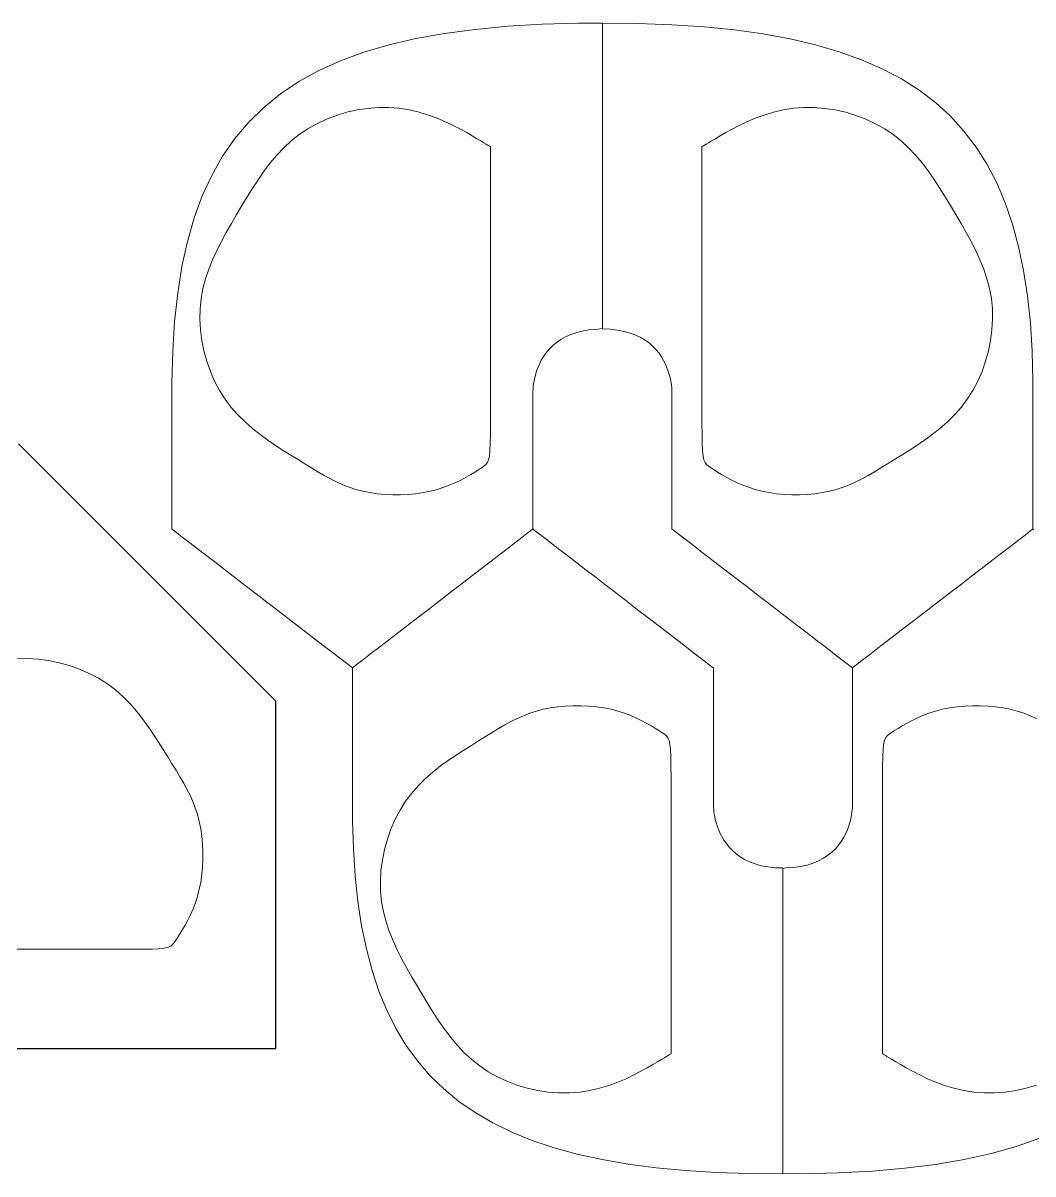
# Model space of a CAD drawing. Header units: millimetres. Extents: x -413 to -167, y -330 to -180.
# Drawn here: x -355.3 to -299.3, y -243.9 to -180.1 of the extents above; entities that cross this region are included whole.
import ezdxf

# ---------------------------------------------------------------- set-up
doc = ezdxf.new("R2010")
doc.units = ezdxf.units.MM
doc.layers.add('CUT', color=7, linetype='CONTINUOUS')
doc.layers.add('ENGRAVE', color=7, linetype='CONTINUOUS')

msp = doc.modelspace()

# ---------------------------------------------------------------- linework, layer by layer
at = {"layer": 'CUT', "color": 7, "linetype": 'CONTINUOUS', "lineweight": 0}
for p, q in [((-330.25, -180.476), (-328.45, -180.307)), ((-328.45, -180.307), (-326.541, -180.194)), ((-326.541, -180.194), (-324.522, -180.135)), ((-324.522, -180.135), (-323.204, -180.137)), ((-321.228, -180.148), (-323.204, -180.125)), ((-323.204, -180.137), (-323.204, -180.275)), ((-323.204, -180.275), (-323.204, -180.559)), ((-319.352, -180.219), (-321.228, -180.148)), ((-317.574, -180.338), (-319.352, -180.219)), ((-315.891, -180.507), (-317.574, -180.338)), ((-335.028, -181.336), (-333.537, -180.989)), ((-333.537, -180.989), (-331.945, -180.703)), ((-331.945, -180.703), (-330.25, -180.476)), ((-323.204, -180.559), (-323.204, -180.977)), ((-323.204, -180.977), (-323.204, -181.514)), ((-314.302, -180.728), (-315.891, -180.507)), ((-312.805, -181.002), (-314.302, -180.728)), ((-311.398, -181.331), (-312.805, -181.002)), ((-336.419, -181.746), (-335.028, -181.336)), ((-323.204, -181.514), (-323.204, -182.157)), ((-310.08, -181.717), (-311.398, -181.331)), ((-308.848, -182.159), (-310.08, -181.717)), ((-338.915, -182.763), (-337.714, -182.221)), ((-337.714, -182.221), (-336.419, -181.746)), ((-323.204, -182.157), (-323.204, -182.895)), ((-307.701, -182.661), (-308.848, -182.159)), ((-340.022, -183.373), (-338.915, -182.763)), ((-323.204, -182.895), (-323.204, -183.712)), ((-306.637, -183.224), (-307.701, -182.661)), ((-341.04, -184.053), (-340.022, -183.373)), ((-305.654, -183.849), (-306.637, -183.224)), ((-341.97, -184.804), (-341.04, -184.053)), ((-323.204, -183.712), (-323.204, -184.596)), ((-304.749, -184.537), (-305.654, -183.849)), ((-342.813, -185.63), (-341.97, -184.804)), ((-323.204, -184.596), (-323.204, -185.534)), ((-303.922, -185.29), (-304.749, -184.537)), ((-323.204, -185.534), (-323.204, -186.512)), ((-303.171, -186.11), (-303.922, -185.29)), ((-343.573, -186.53), (-342.813, -185.63)), ((-302.493, -186.998), (-303.171, -186.11)), ((-344.252, -187.508), (-343.573, -186.53)), ((-323.204, -186.512), (-323.204, -187.517)), ((-301.886, -187.956), (-302.493, -186.998)), ((-344.852, -188.564), (-344.252, -187.508)), ((-323.204, -187.517), (-323.204, -188.537)), ((-301.35, -188.985), (-301.886, -187.956)), ((-345.374, -189.701), (-344.852, -188.564)), ((-323.204, -188.537), (-323.204, -189.557)), ((-300.881, -190.086), (-301.35, -188.985)), ((-345.822, -190.921), (-345.374, -189.701)), ((-323.204, -189.557), (-323.204, -190.565)), ((-323.204, -190.565), (-323.204, -191.548)), ((-300.479, -191.261), (-300.881, -190.086)), ((-346.197, -192.224), (-345.822, -190.921)), ((-300.141, -192.512), (-300.479, -191.261)), ((-323.204, -191.548), (-323.204, -192.491)), ((-346.502, -193.614), (-346.197, -192.224)), ((-323.204, -192.491), (-323.204, -193.383)), ((-299.865, -193.839), (-300.141, -192.512)), ((-346.738, -195.091), (-346.502, -193.614)), ((-323.204, -193.383), (-323.204, -194.209)), ((-323.204, -194.209), (-323.204, -194.957)), ((-299.65, -195.246), (-299.865, -193.839)), ((-346.908, -196.658), (-346.738, -195.091)), ((-323.204, -194.957), (-323.204, -195.613)), ((-323.204, -195.613), (-323.204, -196.164)), ((-299.493, -196.732), (-299.65, -195.246)), ((-323.204, -196.164), (-323.204, -196.597)), ((-347.015, -198.315), (-346.908, -196.658)), ((-323.204, -196.597), (-323.204, -196.899)), ((-323.204, -196.899), (-323.204, -197.056)), ((-299.394, -198.299), (-299.493, -196.732)), ((-325.514, -197.659), (-325.754, -197.826)), ((-325.246, -197.507), (-325.514, -197.659)), ((-324.948, -197.374), (-325.246, -197.507)), ((-324.62, -197.262), (-324.948, -197.374)), ((-324.259, -197.174), (-324.62, -197.262)), ((-323.864, -197.112), (-324.259, -197.174)), ((-323.433, -197.08), (-323.864, -197.112)), ((-323.204, -197.056), (-323.433, -197.08)), ((-323.204, -197.076), (-322.77, -197.092)), ((-322.77, -197.092), (-322.369, -197.135)), ((-322.369, -197.135), (-322.002, -197.206)), ((-322.002, -197.206), (-321.665, -197.3)), ((-321.665, -197.3), (-321.358, -197.415)), ((-321.358, -197.415), (-321.08, -197.55)), ((-321.08, -197.55), (-320.829, -197.701)), ((-326.157, -198.199), (-326.322, -198.399)), ((-325.968, -198.007), (-326.157, -198.199)), ((-325.754, -197.826), (-325.968, -198.007)), ((-320.829, -197.701), (-320.603, -197.867)), ((-320.603, -197.867), (-320.402, -198.044)), ((-320.402, -198.044), (-320.224, -198.231)), ((-320.224, -198.231), (-320.067, -198.424)), ((-299.349, -199.95), (-299.394, -198.299)), ((-347.06, -200.066), (-347.015, -198.315)), ((-326.589, -198.81), (-326.694, -199.018)), ((-326.466, -198.603), (-326.589, -198.81)), ((-326.322, -198.399), (-326.466, -198.603)), ((-320.067, -198.424), (-319.93, -198.622)), ((-319.93, -198.622), (-319.812, -198.823)), ((-319.812, -198.823), (-319.711, -199.023)), ((-326.854, -199.42), (-326.912, -199.611)), ((-326.782, -199.222), (-326.854, -199.42)), ((-326.694, -199.018), (-326.782, -199.222)), ((-319.711, -199.023), (-319.627, -199.22)), ((-319.627, -199.22), (-319.557, -199.412)), ((-319.557, -199.412), (-319.5, -199.596)), ((-347.062, -200.539), (-347.06, -200.066)), ((-327.017, -200.106), (-327.034, -200.237)), ((-326.992, -199.956), (-327.017, -200.106)), ((-326.957, -199.79), (-326.992, -199.956)), ((-326.912, -199.611), (-326.957, -199.79)), ((-319.5, -199.596), (-319.455, -199.771)), ((-319.455, -199.771), (-319.421, -199.933)), ((-319.421, -199.933), (-319.395, -200.08)), ((-319.395, -200.08), (-319.378, -200.21)), ((-319.378, -200.21), (-319.366, -200.321)), ((-299.346, -200.533), (-299.349, -199.95)), ((-347.062, -200.627), (-347.062, -200.539)), ((-347.062, -200.778), (-347.062, -200.627)), ((-347.062, -200.987), (-347.062, -200.778)), ((-327.05, -200.431), (-327.052, -200.488)), ((-327.052, -200.488), (-327.052, -200.516)), ((-327.052, -200.516), (-327.052, -200.533)), ((-327.052, -200.533), (-327.052, -200.612)), ((-327.052, -200.612), (-327.052, -200.756)), ((-327.052, -200.756), (-327.052, -200.958)), ((-327.044, -200.346), (-327.05, -200.431)), ((-327.034, -200.237), (-327.044, -200.346)), ((-319.366, -200.321), (-319.36, -200.409)), ((-319.36, -200.409), (-319.357, -200.473)), ((-319.357, -200.473), (-319.356, -200.51)), ((-319.356, -200.51), (-319.356, -200.521)), ((-319.356, -200.521), (-319.356, -200.571)), ((-319.356, -200.571), (-319.356, -200.683)), ((-319.356, -200.683), (-319.356, -200.853)), ((-299.346, -200.607), (-299.346, -200.533)), ((-299.346, -200.738), (-299.346, -200.607)), ((-299.346, -200.922), (-299.346, -200.738)), ((-347.062, -201.247), (-347.062, -200.987)), ((-347.062, -201.554), (-347.062, -201.247)), ((-327.052, -200.958), (-327.052, -201.212)), ((-327.052, -201.212), (-327.052, -201.513)), ((-319.356, -200.853), (-319.356, -201.074)), ((-319.356, -201.074), (-319.356, -201.341)), ((-319.356, -201.341), (-319.356, -201.65)), ((-299.346, -201.153), (-299.346, -200.922)), ((-299.346, -201.427), (-299.346, -201.153)), ((-299.346, -201.739), (-299.346, -201.427)), ((-347.062, -201.9), (-347.062, -201.554)), ((-347.062, -202.28), (-347.062, -201.9)), ((-327.052, -201.513), (-327.052, -201.855)), ((-327.052, -201.855), (-327.052, -202.231)), ((-319.356, -201.65), (-319.356, -201.993)), ((-319.356, -201.993), (-319.356, -202.367)), ((-299.346, -202.083), (-299.346, -201.739)), ((-299.346, -202.455), (-299.346, -202.083)), ((-347.062, -202.688), (-347.062, -202.28)), ((-347.062, -203.118), (-347.062, -202.688)), ((-327.052, -202.231), (-327.052, -202.636)), ((-327.052, -202.636), (-327.052, -203.063)), ((-319.356, -202.367), (-319.356, -202.766)), ((-299.346, -202.85), (-299.346, -202.455)), ((-347.062, -203.564), (-347.062, -203.118)), ((-327.052, -203.063), (-327.052, -203.507)), ((-319.356, -202.766), (-319.356, -203.185)), ((-319.356, -203.185), (-319.356, -203.617)), ((-299.346, -203.262), (-299.346, -202.85)), ((-299.346, -203.686), (-299.346, -203.262)), ((-347.062, -204.02), (-347.062, -203.564)), ((-347.062, -204.48), (-347.062, -204.02)), ((-327.052, -203.507), (-327.052, -203.962)), ((-327.052, -203.962), (-327.052, -204.422)), ((-319.356, -203.617), (-319.356, -204.058)), ((-299.346, -204.119), (-299.346, -203.686)), ((-347.062, -204.938), (-347.062, -204.48)), ((-327.052, -204.422), (-327.052, -204.881)), ((-319.356, -204.058), (-319.356, -204.503)), ((-319.356, -204.503), (-319.356, -204.945)), ((-299.346, -204.553), (-299.346, -204.119)), ((-299.346, -204.985), (-299.346, -204.553)), ((-347.062, -205.388), (-347.062, -204.938)), ((-327.052, -204.881), (-327.052, -205.333)), ((-319.356, -204.945), (-319.356, -205.38)), ((-299.346, -205.41), (-299.346, -204.985)), ((-347.062, -205.825), (-347.062, -205.388)), ((-347.062, -206.242), (-347.062, -205.825)), ((-327.052, -205.333), (-327.052, -205.771)), ((-327.052, -205.771), (-327.052, -206.191)), ((-319.356, -205.38), (-319.356, -205.802)), ((-319.356, -205.802), (-319.356, -206.207)), ((-299.346, -205.822), (-299.346, -205.41)), ((-299.346, -206.217), (-299.346, -205.822)), ((-347.062, -206.633), (-347.062, -206.242)), ((-327.052, -206.191), (-327.052, -206.585)), ((-327.052, -206.585), (-327.052, -206.949)), ((-319.356, -206.207), (-319.356, -206.587)), ((-319.356, -206.587), (-319.356, -206.939)), ((-299.346, -206.589), (-299.346, -206.217)), ((-299.346, -206.933), (-299.346, -206.589)), ((-347.062, -206.992), (-347.062, -206.633)), ((-347.062, -207.314), (-347.062, -206.992)), ((-327.052, -206.949), (-327.052, -207.276)), ((-319.356, -206.939), (-319.356, -207.257)), ((-299.346, -207.245), (-299.346, -206.933)), ((-347.062, -207.593), (-347.062, -207.314)), ((-347.062, -207.822), (-347.062, -207.593)), ((-347.062, -207.995), (-347.062, -207.822)), ((-327.052, -207.276), (-327.052, -207.561)), ((-327.052, -207.561), (-327.052, -207.796)), ((-327.052, -207.796), (-327.052, -207.977)), ((-319.356, -207.257), (-319.356, -207.535)), ((-319.356, -207.535), (-319.356, -207.768)), ((-319.356, -207.768), (-319.356, -207.951)), ((-299.346, -207.519), (-299.346, -207.245)), ((-299.346, -207.75), (-299.346, -207.519)), ((-299.346, -207.934), (-299.346, -207.75)), ((-347.062, -208.108), (-347.062, -207.995)), ((-347.062, -208.152), (-347.062, -208.108)), ((-347.025, -208.181), (-347.062, -208.152)), ((-346.9, -208.278), (-347.025, -208.181)), ((-346.692, -208.438), (-346.9, -208.278)), ((-346.409, -208.655), (-346.692, -208.438)), ((-327.392, -208.414), (-327.666, -208.625)), ((-327.194, -208.262), (-327.392, -208.414)), ((-327.079, -208.174), (-327.194, -208.262)), ((-327.052, -208.151), (-327.079, -208.174)), ((-327.053, -208.145), (-327.053, -208.144)), ((-327.053, -208.144), (-327.053, -208.144)), ((-327.053, -208.144), (-327.053, -208.144)), ((-327.053, -208.144), (-327.053, -208.144)), ((-327.053, -208.146), (-327.053, -208.145)), ((-327.053, -208.147), (-327.053, -208.146)), ((-327.053, -208.146), (-327.053, -208.146)), ((-327.053, -208.148), (-327.053, -208.147)), ((-327.053, -208.149), (-327.053, -208.148)), ((-327.053, -208.15), (-327.053, -208.149)), ((-327.053, -208.151), (-327.053, -208.15)), ((-327.053, -208.152), (-327.053, -208.151)), ((-327.053, -208.153), (-327.053, -208.152)), ((-327.053, -208.155), (-327.053, -208.153)), ((-327.052, -208.156), (-327.053, -208.155)), ((-327.052, -207.977), (-327.052, -208.097)), ((-327.052, -208.097), (-327.052, -208.151)), ((-327.052, -208.157), (-327.052, -208.156)), ((-327.052, -208.158), (-327.052, -208.157)), ((-327.052, -208.159), (-327.052, -208.158)), ((-327.052, -208.16), (-327.052, -208.159)), ((-327.052, -208.161), (-327.052, -208.16)), ((-327.052, -208.162), (-327.052, -208.161)), ((-327.052, -208.161), (-327.052, -208.161)), ((-327.052, -208.163), (-327.052, -208.162)), ((-327.052, -208.162), (-327.052, -208.162)), ((-327.049, -208.165), (-327.052, -208.163)), ((-327.052, -208.163), (-327.052, -208.163)), ((-326.984, -208.216), (-327.049, -208.165)), ((-326.836, -208.329), (-326.984, -208.216)), ((-326.614, -208.5), (-326.836, -208.329)), ((-326.325, -208.723), (-326.614, -208.5)), ((-319.356, -207.951), (-319.356, -208.078)), ((-319.356, -208.078), (-319.356, -208.144)), ((-319.356, -208.144), (-319.345, -208.162)), ((-319.345, -208.162), (-319.258, -208.228)), ((-319.258, -208.228), (-319.091, -208.357)), ((-319.091, -208.357), (-318.852, -208.541)), ((-300.07, -208.71), (-299.787, -208.492)), ((-299.787, -208.492), (-299.568, -208.324)), ((-299.568, -208.324), (-299.421, -208.21)), ((-299.421, -208.21), (-299.351, -208.157)), ((-299.351, -208.157), (-299.346, -208.139)), ((-299.347, -208.163), (-299.301, -208.198)), ((-299.346, -208.065), (-299.346, -207.934)), ((-299.346, -208.139), (-299.346, -208.065)), ((-346.059, -208.924), (-346.409, -208.655)), ((-345.651, -209.238), (-346.059, -208.924)), ((-328.007, -208.888), (-328.409, -209.197)), ((-327.666, -208.625), (-328.007, -208.888)), ((-325.974, -208.992), (-326.325, -208.723)), ((-325.57, -209.303), (-325.974, -208.992)), ((-318.852, -208.541), (-318.546, -208.776)), ((-318.546, -208.776), (-318.182, -209.056)), ((-318.182, -209.056), (-317.765, -209.377)), ((-300.804, -209.274), (-300.411, -208.972)), ((-300.411, -208.972), (-300.07, -208.71)), ((-345.191, -209.592), (-345.651, -209.238)), ((-344.688, -209.979), (-345.191, -209.592)), ((-328.862, -209.546), (-329.36, -209.929)), ((-328.409, -209.197), (-328.862, -209.546)), ((-325.12, -209.65), (-325.57, -209.303)), ((-324.629, -210.027), (-325.12, -209.65)), ((-317.765, -209.377), (-317.304, -209.731)), ((-317.304, -209.731), (-316.805, -210.115)), ((-301.718, -209.977), (-301.242, -209.611)), ((-301.242, -209.611), (-300.804, -209.274)), ((-344.15, -210.393), (-344.688, -209.979)), ((-343.583, -210.829), (-344.15, -210.393)), ((-329.895, -210.34), (-330.458, -210.773)), ((-329.36, -209.929), (-329.895, -210.34)), ((-324.107, -210.429), (-324.629, -210.027)), ((-316.805, -210.115), (-316.275, -210.523)), ((-302.759, -210.778), (-302.226, -210.368)), ((-302.226, -210.368), (-301.718, -209.977)), ((-342.997, -211.28), (-343.583, -210.829)), ((-330.458, -210.773), (-331.043, -211.223)), ((-323.559, -210.851), (-324.107, -210.429)), ((-322.992, -211.287), (-323.559, -210.851)), ((-316.275, -210.523), (-315.722, -210.948)), ((-315.722, -210.948), (-315.152, -211.387)), ((-303.311, -211.203), (-302.759, -210.778)), ((-342.398, -211.74), (-342.997, -211.28)), ((-331.64, -211.682), (-332.243, -212.146)), ((-331.043, -211.223), (-331.64, -211.682)), ((-322.414, -211.731), (-322.992, -211.287)), ((-315.152, -211.387), (-314.572, -211.833)), ((-304.444, -212.074), (-303.875, -211.636)), ((-303.875, -211.636), (-303.311, -211.203)), ((-341.795, -212.204), (-342.398, -211.74)), ((-341.196, -212.665), (-341.795, -212.204)), ((-332.243, -212.146), (-332.843, -212.608)), ((-321.831, -212.179), (-322.414, -211.731)), ((-321.252, -212.625), (-321.831, -212.179)), ((-314.572, -211.833), (-313.99, -212.281)), ((-313.99, -212.281), (-313.412, -212.726)), ((-305.012, -212.511), (-304.444, -212.074)), ((-340.607, -213.118), (-341.196, -212.665)), ((-332.843, -212.608), (-333.433, -213.062)), ((-320.682, -213.064), (-321.252, -212.625)), ((-313.412, -212.726), (-312.845, -213.162)), ((-306.119, -213.363), (-305.573, -212.942)), ((-305.573, -212.942), (-305.012, -212.511)), ((-340.038, -213.556), (-340.607, -213.118)), ((-339.495, -213.973), (-340.038, -213.556)), ((-334.005, -213.502), (-334.552, -213.922)), ((-333.433, -213.062), (-334.005, -213.502)), ((-320.128, -213.49), (-320.682, -213.064)), ((-319.598, -213.897), (-320.128, -213.49)), ((-312.845, -213.162), (-312.297, -213.583)), ((-312.297, -213.583), (-311.774, -213.986)), ((-306.644, -213.767), (-306.119, -213.363)), ((-338.987, -214.364), (-339.495, -213.973)), ((-334.552, -213.922), (-335.064, -214.317)), ((-319.099, -214.281), (-319.598, -213.897)), ((-311.774, -213.986), (-311.284, -214.363)), ((-307.606, -214.507), (-307.142, -214.15)), ((-307.142, -214.15), (-306.644, -213.767)), ((-338.522, -214.722), (-338.987, -214.364)), ((-338.107, -215.041), (-338.522, -214.722)), ((-335.535, -214.679), (-335.957, -215.004)), ((-335.064, -214.317), (-335.535, -214.679)), ((-318.638, -214.636), (-319.099, -214.281)), ((-318.222, -214.956), (-318.638, -214.636)), ((-311.284, -214.363), (-310.833, -214.709)), ((-310.833, -214.709), (-310.429, -215.02)), ((-308.406, -215.122), (-308.03, -214.833)), ((-308.03, -214.833), (-307.606, -214.507)), ((-337.749, -215.316), (-338.107, -215.041)), ((-337.458, -215.541), (-337.749, -215.316)), ((-336.622, -215.515), (-336.85, -215.69)), ((-336.322, -215.285), (-336.622, -215.515)), ((-335.957, -215.004), (-336.322, -215.285)), ((-317.857, -215.236), (-318.222, -214.956)), ((-317.552, -215.471), (-317.857, -215.236)), ((-317.312, -215.656), (-317.552, -215.471)), ((-310.429, -215.02), (-310.079, -215.29)), ((-310.079, -215.29), (-309.789, -215.512)), ((-309.789, -215.512), (-309.567, -215.683)), ((-308.991, -215.572), (-308.729, -215.371)), ((-308.729, -215.371), (-308.406, -215.122)), ((-337.24, -215.708), (-337.458, -215.541)), ((-337.104, -215.813), (-337.24, -215.708)), ((-337.056, -215.849), (-337.104, -215.813)), ((-337.056, -215.851), (-337.057, -215.852)), ((-337.057, -215.852), (-337.057, -215.853)), ((-337.057, -215.853), (-337.057, -215.854)), ((-337.057, -215.854), (-337.057, -215.855)), ((-337.057, -215.855), (-337.057, -215.856)), ((-337.057, -215.856), (-337.057, -215.857)), ((-337.057, -215.857), (-337.057, -215.858)), ((-337.057, -215.858), (-337.057, -215.86)), ((-337.057, -215.859), (-337.057, -215.889)), ((-337.057, -215.86), (-337.057, -215.861)), ((-337.057, -215.861), (-337.057, -215.862)), ((-337.057, -215.862), (-337.057, -215.863)), ((-337.057, -215.863), (-337.057, -215.864)), ((-337.057, -215.864), (-337.057, -215.865)), ((-337.057, -215.865), (-337.057, -215.866)), ((-337.057, -215.866), (-337.057, -215.867)), ((-337.057, -215.867), (-337.057, -215.867)), ((-337.057, -215.867), (-337.057, -215.868)), ((-337.057, -215.868), (-337.057, -215.868)), ((-337.057, -215.868), (-337.057, -215.869)), ((-337.057, -215.869), (-337.057, -215.869)), ((-337.057, -215.889), (-337.057, -215.975)), ((-337.057, -215.975), (-337.057, -216.112)), ((-337.057, -216.112), (-337.057, -216.297)), ((-336.997, -215.804), (-337.056, -215.849)), ((-337.056, -215.849), (-337.056, -215.849)), ((-337.056, -215.849), (-337.056, -215.85)), ((-337.056, -215.85), (-337.056, -215.85)), ((-337.056, -215.85), (-337.056, -215.851)), ((-337.056, -215.851), (-337.056, -215.851)), ((-336.85, -215.69), (-336.997, -215.804)), ((-317.146, -215.784), (-317.312, -215.656)), ((-317.059, -215.851), (-317.146, -215.784)), ((-317.048, -215.868), (-317.059, -215.851)), ((-317.048, -215.934), (-317.048, -215.868)), ((-317.048, -216.061), (-317.048, -215.934)), ((-317.048, -216.244), (-317.048, -216.061)), ((-309.567, -215.683), (-309.42, -215.797)), ((-309.42, -215.797), (-309.354, -215.847)), ((-309.354, -215.847), (-309.351, -215.849)), ((-309.351, -215.849), (-309.309, -215.817)), ((-309.351, -215.849), (-309.351, -215.85)), ((-309.351, -215.85), (-309.351, -215.85)), ((-309.351, -215.85), (-309.351, -215.85)), ((-309.351, -215.85), (-309.351, -215.851)), ((-309.351, -215.851), (-309.351, -215.852)), ((-309.351, -215.852), (-309.351, -215.853)), ((-309.351, -215.853), (-309.351, -215.854)), ((-309.351, -215.854), (-309.351, -215.855)), ((-309.351, -215.855), (-309.351, -215.856)), ((-309.351, -215.856), (-309.351, -215.857)), ((-309.351, -215.857), (-309.351, -215.858)), ((-309.351, -215.858), (-309.351, -215.859)), ((-309.351, -215.859), (-309.351, -215.86)), ((-309.351, -215.895), (-309.351, -215.859)), ((-309.351, -215.86), (-309.351, -215.861)), ((-309.351, -215.861), (-309.351, -215.862)), ((-309.351, -215.862), (-309.351, -215.863)), ((-309.351, -215.863), (-309.351, -215.864)), ((-309.351, -215.864), (-309.351, -215.865)), ((-309.351, -215.865), (-309.351, -215.866)), ((-309.351, -215.866), (-309.351, -215.867)), ((-309.351, -215.867), (-309.351, -215.867)), ((-309.351, -215.867), (-309.351, -215.868)), ((-309.351, -215.868), (-309.351, -215.868)), ((-309.351, -215.868), (-309.351, -215.869)), ((-309.351, -215.869), (-309.351, -215.869)), ((-309.351, -215.996), (-309.351, -215.895)), ((-309.351, -216.159), (-309.351, -215.996)), ((-309.309, -215.817), (-309.187, -215.723)), ((-309.187, -215.723), (-308.991, -215.572)), ((-337.057, -216.297), (-337.057, -216.525)), ((-337.057, -216.525), (-337.057, -216.791)), ((-337.057, -216.791), (-337.057, -217.091)), ((-317.048, -216.477), (-317.048, -216.244)), ((-317.048, -216.755), (-317.048, -216.477)), ((-317.048, -217.073), (-317.048, -216.755)), ((-309.351, -216.377), (-309.351, -216.159)), ((-309.351, -216.644), (-309.351, -216.377)), ((-309.351, -216.954), (-309.351, -216.644)), ((-337.057, -217.091), (-337.057, -217.422)), ((-337.057, -217.422), (-337.057, -217.777)), ((-317.048, -217.425), (-317.048, -217.073)), ((-317.048, -217.806), (-317.048, -217.425)), ((-309.351, -217.303), (-309.351, -216.954)), ((-309.351, -217.683), (-309.351, -217.303)), ((-337.057, -217.777), (-337.057, -218.154)), ((-317.048, -218.21), (-317.048, -217.806)), ((-309.351, -218.09), (-309.351, -217.683)), ((-337.057, -218.154), (-337.057, -218.547)), ((-337.057, -218.547), (-337.057, -218.952)), ((-317.048, -218.632), (-317.048, -218.21)), ((-317.048, -219.067), (-317.048, -218.632)), ((-309.351, -218.518), (-309.351, -218.09)), ((-309.351, -218.96), (-309.351, -218.518)), ((-337.057, -218.952), (-337.057, -219.365)), ((-317.048, -219.51), (-317.048, -219.067)), ((-309.351, -219.411), (-309.351, -218.96)), ((-337.057, -219.365), (-337.057, -219.781)), ((-337.057, -219.781), (-337.057, -220.196)), ((-317.048, -219.954), (-317.048, -219.51)), ((-317.048, -220.395), (-317.048, -219.954)), ((-309.351, -219.866), (-309.351, -219.411)), ((-309.351, -220.318), (-309.351, -219.866)), ((-337.057, -220.196), (-337.057, -220.605)), ((-337.057, -220.605), (-337.057, -221.005)), ((-317.048, -220.828), (-317.048, -220.395)), ((-309.351, -220.763), (-309.351, -220.318)), ((-337.057, -221.005), (-337.057, -221.39)), ((-317.048, -221.246), (-317.048, -220.828)), ((-317.048, -221.645), (-317.048, -221.246)), ((-309.351, -221.193), (-309.351, -220.763)), ((-309.351, -221.604), (-309.351, -221.193)), ((-337.057, -221.39), (-337.057, -221.756)), ((-337.057, -221.756), (-337.057, -222.1)), ((-317.048, -222.019), (-317.048, -221.645)), ((-309.351, -221.989), (-309.351, -221.604)), ((-337.057, -222.1), (-337.057, -222.416)), ((-337.057, -222.416), (-337.057, -222.7)), ((-317.048, -222.363), (-317.048, -222.019)), ((-317.048, -222.671), (-317.048, -222.363)), ((-309.351, -222.343), (-309.351, -221.989)), ((-309.351, -222.66), (-309.351, -222.343)), ((-337.057, -222.7), (-337.057, -222.947)), ((-337.057, -222.947), (-337.057, -223.154)), ((-337.057, -223.154), (-337.057, -223.316)), ((-317.048, -222.938), (-317.048, -222.671)), ((-317.048, -223.16), (-317.048, -222.938)), ((-317.048, -223.329), (-317.048, -223.16)), ((-309.351, -222.935), (-309.351, -222.66)), ((-309.351, -223.161), (-309.351, -222.935)), ((-309.351, -223.334), (-309.351, -223.161)), ((-337.057, -223.316), (-337.057, -223.428)), ((-337.057, -223.428), (-337.057, -223.486)), ((-337.057, -223.486), (-337.051, -224.308)), ((-317.048, -223.441), (-317.048, -223.329)), ((-317.048, -223.492), (-317.048, -223.441)), ((-317.048, -223.502), (-317.048, -223.492)), ((-317.047, -223.539), (-317.048, -223.502)), ((-317.044, -223.603), (-317.047, -223.539)), ((-317.037, -223.691), (-317.044, -223.603)), ((-317.026, -223.802), (-317.037, -223.691)), ((-317.008, -223.932), (-317.026, -223.802)), ((-309.376, -223.826), (-309.363, -223.709)), ((-309.363, -223.709), (-309.356, -223.615)), ((-309.356, -223.615), (-309.352, -223.546)), ((-309.352, -223.546), (-309.351, -223.505)), ((-309.351, -223.446), (-309.351, -223.334)), ((-309.351, -223.493), (-309.351, -223.446)), ((-309.351, -223.505), (-309.351, -223.493)), ((-337.051, -224.308), (-337.002, -225.878)), ((-316.983, -224.079), (-317.008, -223.932)), ((-316.948, -224.241), (-316.983, -224.079)), ((-316.903, -224.416), (-316.948, -224.241)), ((-316.847, -224.601), (-316.903, -224.416)), ((-309.511, -224.468), (-309.461, -224.287)), ((-309.461, -224.287), (-309.424, -224.117)), ((-309.424, -224.117), (-309.396, -223.963)), ((-309.396, -223.963), (-309.376, -223.826)), ((-316.777, -224.793), (-316.847, -224.601)), ((-316.692, -224.99), (-316.777, -224.793)), ((-316.592, -225.19), (-316.692, -224.99)), ((-309.85, -225.266), (-309.741, -225.061)), ((-309.741, -225.061), (-309.649, -224.858)), ((-309.649, -224.858), (-309.573, -224.66)), ((-309.573, -224.66), (-309.511, -224.468)), ((-316.474, -225.39), (-316.592, -225.19)), ((-316.337, -225.588), (-316.474, -225.39)), ((-316.18, -225.782), (-316.337, -225.588)), ((-310.297, -225.867), (-310.127, -225.672)), ((-310.127, -225.672), (-309.978, -225.47)), ((-309.978, -225.47), (-309.85, -225.266)), ((-337.002, -225.878), (-336.902, -227.373)), ((-316.002, -225.968), (-316.18, -225.782)), ((-315.8, -226.146), (-316.002, -225.968)), ((-315.575, -226.311), (-315.8, -226.146)), ((-315.324, -226.462), (-315.575, -226.311)), ((-310.952, -226.392), (-310.708, -226.23)), ((-310.708, -226.23), (-310.49, -226.054)), ((-310.49, -226.054), (-310.297, -225.867)), ((-315.045, -226.597), (-315.324, -226.462)), ((-314.739, -226.713), (-315.045, -226.597)), ((-314.402, -226.807), (-314.739, -226.713)), ((-314.034, -226.877), (-314.402, -226.807)), ((-313.634, -226.921), (-314.034, -226.877)), ((-313.199, -226.936), (-313.634, -226.921)), ((-313.199, -226.971), (-313.047, -226.934)), ((-313.199, -227.149), (-313.199, -226.971)), ((-313.047, -226.934), (-312.615, -226.908)), ((-312.615, -226.908), (-312.219, -226.853)), ((-312.219, -226.853), (-311.855, -226.771)), ((-311.855, -226.771), (-311.524, -226.665)), ((-311.524, -226.665), (-311.223, -226.538)), ((-311.223, -226.538), (-310.952, -226.392)), ((-336.902, -227.373), (-336.75, -228.793)), ((-313.199, -227.467), (-313.199, -227.149)), ((-313.199, -227.911), (-313.199, -227.467)), ((-313.199, -228.468), (-313.199, -227.911)), ((-336.75, -228.793), (-336.545, -230.14)), ((-313.199, -229.127), (-313.199, -228.468)), ((-313.199, -229.874), (-313.199, -229.127)), ((-336.545, -230.14), (-336.283, -231.415)), ((-313.199, -230.697), (-313.199, -229.874)), ((-313.199, -231.582), (-313.199, -230.697)), ((-336.283, -231.415), (-335.965, -232.619)), ((-313.199, -232.518), (-313.199, -231.582)), ((-335.965, -232.619), (-335.588, -233.753)), ((-313.199, -233.49), (-313.199, -232.518)), ((-335.588, -233.753), (-335.15, -234.82)), ((-313.199, -234.487), (-313.199, -233.49)), ((-313.199, -235.496), (-313.199, -234.487)), ((-335.15, -234.82), (-334.65, -235.82)), ((-334.65, -235.82), (-334.087, -236.754)), ((-313.199, -236.503), (-313.199, -235.496)), ((-313.199, -237.497), (-313.199, -236.503)), ((-334.087, -236.754), (-333.459, -237.624)), ((-333.459, -237.624), (-332.763, -238.432)), ((-313.199, -238.465), (-313.199, -237.497)), ((-332.763, -238.432), (-331.999, -239.178)), ((-313.199, -239.392), (-313.199, -238.465)), ((-331.999, -239.178), (-331.165, -239.863)), ((-313.199, -240.268), (-313.199, -239.392)), ((-331.165, -239.863), (-330.259, -240.49)), ((-313.199, -241.079), (-313.199, -240.268)), ((-330.259, -240.49), (-329.28, -241.059)), ((-329.28, -241.059), (-328.226, -241.571)), ((-328.226, -241.571), (-327.095, -242.029)), ((-313.199, -241.812), (-313.199, -241.079)), ((-327.095, -242.029), (-325.886, -242.433)), ((-313.199, -242.455), (-313.199, -241.812)), ((-298.97, -241.903), (-300.271, -242.358)), ((-325.886, -242.433), (-324.597, -242.784)), ((-324.597, -242.784), (-323.226, -243.085)), ((-313.199, -242.995), (-313.199, -242.455)), ((-301.666, -242.751), (-303.159, -243.082)), ((-300.271, -242.358), (-301.666, -242.751)), ((-323.226, -243.085), (-321.772, -243.335)), ((-321.772, -243.335), (-320.234, -243.538)), ((-320.234, -243.538), (-318.609, -243.693)), ((-313.199, -243.419), (-313.199, -242.995)), ((-313.199, -243.714), (-313.199, -243.419)), ((-306.444, -243.568), (-308.241, -243.726)), ((-304.751, -243.354), (-306.444, -243.568)), ((-303.159, -243.082), (-304.751, -243.354)), ((-318.609, -243.693), (-316.896, -243.802)), ((-316.896, -243.802), (-315.093, -243.866)), ((-315.093, -243.866), (-313.199, -243.887)), ((-313.199, -243.867), (-313.199, -243.714)), ((-312.153, -243.881), (-313.199, -243.867)), ((-310.143, -243.83), (-312.153, -243.881)), ((-308.241, -243.726), (-310.143, -243.83))]:
    msp.add_line(p, q, dxfattribs=at)
at = {"layer": 'CUT', "color": 5}
for p, q in [((-341.3, -217.695), (-355.553, -203.442)), ((-299.347, -208.163), (-299.346, -208.144)), ((-341.3, -236.939), (-341.3, -217.695)), ((-369.804, -236.939), (-341.3, -236.939))]:
    msp.add_line(p, q, dxfattribs=at)
at = {"layer": 'ENGRAVE', "color": 7, "linetype": 'CONTINUOUS', "lineweight": 0}
for p, q in [((-336.205, -184.854), (-336.791, -184.943)), ((-335.618, -184.807), (-336.205, -184.854)), ((-335.036, -184.805), (-335.618, -184.807)), ((-334.464, -184.848), (-335.036, -184.805)), ((-333.906, -184.936), (-334.464, -184.848)), ((-313.19, -184.936), (-312.633, -184.848)), ((-312.633, -184.848), (-312.06, -184.805)), ((-312.06, -184.805), (-311.478, -184.807)), ((-311.478, -184.807), (-310.891, -184.854)), ((-310.891, -184.854), (-310.305, -184.943)), ((-338.495, -185.454), (-339.028, -185.701)), ((-337.941, -185.244), (-338.495, -185.454)), ((-337.371, -185.073), (-337.941, -185.244)), ((-336.791, -184.943), (-337.371, -185.073)), ((-333.366, -185.063), (-333.906, -184.936)), ((-332.849, -185.221), (-333.366, -185.063)), ((-332.358, -185.402), (-332.849, -185.221)), ((-331.896, -185.598), (-332.358, -185.402)), ((-315.2, -185.598), (-314.738, -185.402)), ((-314.738, -185.402), (-314.247, -185.221)), ((-314.247, -185.221), (-313.73, -185.063)), ((-313.73, -185.063), (-313.19, -184.936)), ((-310.305, -184.943), (-309.725, -185.073)), ((-309.725, -185.073), (-309.155, -185.244)), ((-309.155, -185.244), (-308.601, -185.454)), ((-308.601, -185.454), (-308.069, -185.701)), ((-339.534, -185.984), (-340.009, -186.303)), ((-339.028, -185.701), (-339.534, -185.984)), ((-331.467, -185.801), (-331.896, -185.598)), ((-331.075, -186.004), (-331.467, -185.801)), ((-330.723, -186.199), (-331.075, -186.004)), ((-316.373, -186.199), (-316.021, -186.004)), ((-316.021, -186.004), (-315.629, -185.801)), ((-315.629, -185.801), (-315.2, -185.598)), ((-308.069, -185.701), (-307.562, -185.984)), ((-307.562, -185.984), (-307.087, -186.303)), ((-340.451, -186.654), (-340.861, -187.035)), ((-340.009, -186.303), (-340.451, -186.654)), ((-330.415, -186.378), (-330.723, -186.199)), ((-330.155, -186.532), (-330.415, -186.378)), ((-329.944, -186.658), (-330.155, -186.532)), ((-329.776, -186.758), (-329.944, -186.658)), ((-329.648, -186.834), (-329.776, -186.758)), ((-317.448, -186.834), (-317.32, -186.758)), ((-317.32, -186.758), (-317.152, -186.658)), ((-317.152, -186.658), (-316.941, -186.532)), ((-316.941, -186.532), (-316.681, -186.378)), ((-316.681, -186.378), (-316.373, -186.199)), ((-307.087, -186.303), (-306.645, -186.654)), ((-306.645, -186.654), (-306.235, -187.035)), ((-341.245, -187.442), (-341.605, -187.872)), ((-340.861, -187.035), (-341.245, -187.442)), ((-329.554, -186.89), (-329.648, -186.834)), ((-329.488, -186.93), (-329.554, -186.89)), ((-329.445, -186.955), (-329.488, -186.93)), ((-329.421, -186.969), (-329.445, -186.955)), ((-329.41, -186.976), (-329.421, -186.969)), ((-329.407, -186.977), (-329.41, -186.976)), ((-329.407, -186.978), (-329.407, -186.977)), ((-329.407, -186.987), (-329.407, -186.978)), ((-329.407, -187.024), (-329.407, -186.987)), ((-329.407, -187.107), (-329.407, -187.024)), ((-329.407, -187.255), (-329.407, -187.107)), ((-329.407, -187.486), (-329.407, -187.255)), ((-317.689, -186.977), (-317.686, -186.976)), ((-317.689, -186.978), (-317.689, -186.977)), ((-317.689, -186.987), (-317.689, -186.978)), ((-317.689, -187.024), (-317.689, -186.987)), ((-317.689, -187.107), (-317.689, -187.024)), ((-317.689, -187.255), (-317.689, -187.107)), ((-317.689, -187.486), (-317.689, -187.255)), ((-317.686, -186.976), (-317.675, -186.969)), ((-317.675, -186.969), (-317.651, -186.955)), ((-317.651, -186.955), (-317.608, -186.93)), ((-317.608, -186.93), (-317.542, -186.89)), ((-317.542, -186.89), (-317.448, -186.834)), ((-306.235, -187.035), (-305.851, -187.442)), ((-305.851, -187.442), (-305.491, -187.872)), ((-341.605, -187.872), (-341.945, -188.321)), ((-329.407, -187.819), (-329.407, -187.486)), ((-329.407, -188.274), (-329.407, -187.819)), ((-317.689, -187.819), (-317.689, -187.486)), ((-317.689, -188.274), (-317.689, -187.819)), ((-305.491, -187.872), (-305.151, -188.321)), ((-341.945, -188.321), (-342.268, -188.786)), ((-329.407, -188.868), (-329.407, -188.274)), ((-317.689, -188.868), (-317.689, -188.274)), ((-305.151, -188.321), (-304.828, -188.786)), ((-342.579, -189.264), (-342.881, -189.75)), ((-342.268, -188.786), (-342.579, -189.264)), ((-329.407, -189.621), (-329.407, -188.868)), ((-317.689, -189.621), (-317.689, -188.868)), ((-304.828, -188.786), (-304.517, -189.264)), ((-304.517, -189.264), (-304.215, -189.75)), ((-342.881, -189.75), (-343.177, -190.241)), ((-329.407, -190.547), (-329.407, -189.621)), ((-317.689, -190.547), (-317.689, -189.621)), ((-304.215, -189.75), (-303.919, -190.241)), ((-343.177, -190.241), (-343.471, -190.734)), ((-329.407, -191.631), (-329.407, -190.547)), ((-317.689, -191.631), (-317.689, -190.547)), ((-303.919, -190.241), (-303.625, -190.734)), ((-343.762, -191.229), (-344.047, -191.725)), ((-343.471, -190.734), (-343.762, -191.229)), ((-303.625, -190.734), (-303.334, -191.229)), ((-303.334, -191.229), (-303.049, -191.725)), ((-344.047, -191.725), (-344.319, -192.225)), ((-329.407, -192.834), (-329.407, -191.631)), ((-317.689, -192.834), (-317.689, -191.631)), ((-303.049, -191.725), (-302.777, -192.225)), ((-344.319, -192.225), (-344.576, -192.731)), ((-302.777, -192.225), (-302.52, -192.731)), ((-344.576, -192.731), (-344.811, -193.243)), ((-329.407, -194.119), (-329.407, -192.834)), ((-317.689, -194.119), (-317.689, -192.834)), ((-302.52, -192.731), (-302.285, -193.243)), ((-345.019, -193.763), (-345.197, -194.294)), ((-344.811, -193.243), (-345.019, -193.763)), ((-302.285, -193.243), (-302.077, -193.763)), ((-302.077, -193.763), (-301.899, -194.294)), ((-345.197, -194.294), (-345.34, -194.835)), ((-329.407, -195.448), (-329.407, -194.119)), ((-317.689, -195.448), (-317.689, -194.119)), ((-301.899, -194.294), (-301.756, -194.835)), ((-345.34, -194.835), (-345.442, -195.39)), ((-301.756, -194.835), (-301.654, -195.39)), ((-345.442, -195.39), (-345.499, -195.958)), ((-329.407, -196.785), (-329.407, -195.448)), ((-317.689, -196.785), (-317.689, -195.448)), ((-301.654, -195.39), (-301.597, -195.958)), ((-345.499, -195.958), (-345.51, -196.538)), ((-301.597, -195.958), (-301.586, -196.538)), ((-345.51, -196.538), (-345.477, -197.124)), ((-329.407, -198.092), (-329.407, -196.785)), ((-317.689, -198.092), (-317.689, -196.785)), ((-301.586, -196.538), (-301.619, -197.124)), ((-345.477, -197.124), (-345.401, -197.711)), ((-301.619, -197.124), (-301.695, -197.711)), ((-345.401, -197.711), (-345.283, -198.293)), ((-345.283, -198.293), (-345.125, -198.867)), ((-329.407, -199.331), (-329.407, -198.092)), ((-317.689, -199.331), (-317.689, -198.092)), ((-301.813, -198.293), (-301.972, -198.867)), ((-301.695, -197.711), (-301.813, -198.293)), ((-345.125, -198.867), (-344.927, -199.426)), ((-301.972, -198.867), (-302.169, -199.426)), ((-344.927, -199.426), (-344.691, -199.966)), ((-329.407, -200.464), (-329.407, -199.331)), ((-317.689, -200.464), (-317.689, -199.331)), ((-302.169, -199.426), (-302.405, -199.966)), ((-344.691, -199.966), (-344.419, -200.481)), ((-302.405, -199.966), (-302.678, -200.481)), ((-344.419, -200.481), (-344.111, -200.966)), ((-329.407, -201.455), (-329.407, -200.464)), ((-317.689, -201.455), (-317.689, -200.464)), ((-302.678, -200.481), (-302.985, -200.966)), ((-344.111, -200.966), (-343.77, -201.418)), ((-343.77, -201.418), (-343.399, -201.837)), ((-329.408, -202.274), (-329.407, -201.455)), ((-317.688, -202.274), (-317.689, -201.455)), ((-303.327, -201.418), (-303.697, -201.837)), ((-302.985, -200.966), (-303.327, -201.418)), ((-343.399, -201.837), (-343.006, -202.225)), ((-303.697, -201.837), (-304.09, -202.225)), ((-343.006, -202.225), (-342.595, -202.585)), ((-342.595, -202.585), (-342.172, -202.921)), ((-329.411, -202.929), (-329.408, -202.274)), ((-317.685, -202.929), (-317.688, -202.274)), ((-304.501, -202.585), (-304.924, -202.921)), ((-304.09, -202.225), (-304.501, -202.585)), ((-342.172, -202.921), (-341.742, -203.234)), ((-341.742, -203.234), (-341.311, -203.527)), ((-329.42, -203.441), (-329.411, -202.929)), ((-317.676, -203.441), (-317.685, -202.929)), ((-305.354, -203.234), (-305.785, -203.527)), ((-304.924, -202.921), (-305.354, -203.234)), ((-341.311, -203.527), (-340.885, -203.802)), ((-340.885, -203.802), (-340.469, -204.063)), ((-329.469, -204.12), (-329.438, -203.831)), ((-329.438, -203.831), (-329.42, -203.441)), ((-317.658, -203.831), (-317.676, -203.441)), ((-317.627, -204.12), (-317.658, -203.831)), ((-306.211, -203.802), (-306.627, -204.063)), ((-305.785, -203.527), (-306.211, -203.802)), ((-340.469, -204.063), (-340.068, -204.311)), ((-340.068, -204.311), (-339.687, -204.549)), ((-339.687, -204.549), (-339.321, -204.775)), ((-329.91, -204.767), (-329.773, -204.675)), ((-329.773, -204.675), (-329.663, -204.584)), ((-329.663, -204.584), (-329.578, -204.475)), ((-329.578, -204.475), (-329.514, -204.328)), ((-329.514, -204.328), (-329.469, -204.12)), ((-317.582, -204.328), (-317.627, -204.12)), ((-317.518, -204.475), (-317.582, -204.328)), ((-317.433, -204.584), (-317.518, -204.475)), ((-317.323, -204.675), (-317.433, -204.584)), ((-317.186, -204.767), (-317.323, -204.675)), ((-307.409, -204.549), (-307.776, -204.775)), ((-307.028, -204.311), (-307.409, -204.549)), ((-306.627, -204.063), (-307.028, -204.311)), ((-339.321, -204.775), (-338.966, -204.99)), ((-338.966, -204.99), (-338.62, -205.191)), ((-338.62, -205.191), (-338.277, -205.377)), ((-331.02, -205.428), (-330.745, -205.281)), ((-330.745, -205.281), (-330.496, -205.138)), ((-330.496, -205.138), (-330.273, -205.002)), ((-330.273, -205.002), (-330.077, -204.877)), ((-330.077, -204.877), (-329.91, -204.767)), ((-317.019, -204.877), (-317.186, -204.767)), ((-316.823, -205.002), (-317.019, -204.877)), ((-316.6, -205.138), (-316.823, -205.002)), ((-316.351, -205.281), (-316.6, -205.138)), ((-316.076, -205.428), (-316.351, -205.281)), ((-308.476, -205.191), (-308.819, -205.377)), ((-308.13, -204.99), (-308.476, -205.191)), ((-307.776, -204.775), (-308.13, -204.99)), ((-338.277, -205.377), (-337.935, -205.548)), ((-337.935, -205.548), (-337.588, -205.703)), ((-337.588, -205.703), (-337.233, -205.841)), ((-337.233, -205.841), (-336.866, -205.96)), ((-332.347, -205.96), (-331.983, -205.843)), ((-331.983, -205.843), (-331.64, -205.713)), ((-331.64, -205.713), (-331.319, -205.573)), ((-331.319, -205.573), (-331.02, -205.428)), ((-315.777, -205.573), (-316.076, -205.428)), ((-315.456, -205.713), (-315.777, -205.573)), ((-315.113, -205.843), (-315.456, -205.713)), ((-314.749, -205.96), (-315.113, -205.843)), ((-309.863, -205.841), (-310.23, -205.96)), ((-309.508, -205.703), (-309.863, -205.841)), ((-309.162, -205.548), (-309.508, -205.703)), ((-308.819, -205.377), (-309.162, -205.548)), ((-336.866, -205.96), (-336.483, -206.06)), ((-336.483, -206.06), (-336.084, -206.14)), ((-336.084, -206.14), (-335.671, -206.2)), ((-335.671, -206.2), (-335.249, -206.24)), ((-335.249, -206.24), (-334.821, -206.26)), ((-334.821, -206.26), (-334.391, -206.26)), ((-334.391, -206.26), (-333.964, -206.24)), ((-333.964, -206.24), (-333.542, -206.2)), ((-333.542, -206.2), (-333.129, -206.14)), ((-333.129, -206.14), (-332.729, -206.06)), ((-332.729, -206.06), (-332.347, -205.96)), ((-314.367, -206.06), (-314.749, -205.96)), ((-313.967, -206.14), (-314.367, -206.06)), ((-313.555, -206.2), (-313.967, -206.14)), ((-313.132, -206.24), (-313.555, -206.2)), ((-312.705, -206.26), (-313.132, -206.24)), ((-312.275, -206.26), (-312.705, -206.26)), ((-311.847, -206.24), (-312.275, -206.26)), ((-311.425, -206.2), (-311.847, -206.24)), ((-311.012, -206.14), (-311.425, -206.2)), ((-310.613, -206.06), (-311.012, -206.14)), ((-310.23, -205.96), (-310.613, -206.06)), ((-355.643, -215.346), (-355.063, -215.335)), ((-355.063, -215.335), (-354.477, -215.368)), ((-354.477, -215.368), (-353.891, -215.444)), ((-353.891, -215.444), (-353.308, -215.562)), ((-353.308, -215.562), (-352.734, -215.72)), ((-352.734, -215.72), (-352.175, -215.918)), ((-352.175, -215.918), (-351.635, -216.154)), ((-351.635, -216.154), (-351.12, -216.426)), ((-351.12, -216.426), (-350.635, -216.734)), ((-350.635, -216.734), (-350.183, -217.075)), ((-350.183, -217.075), (-349.765, -217.446)), ((-349.765, -217.446), (-349.377, -217.839)), ((-349.377, -217.839), (-349.016, -218.25)), ((-326.479, -218.144), (-326.08, -218.064)), ((-326.08, -218.064), (-325.667, -218.004)), ((-325.667, -218.004), (-325.245, -217.964)), ((-325.245, -217.964), (-324.817, -217.944)), ((-324.817, -217.944), (-324.387, -217.944)), ((-324.387, -217.944), (-323.959, -217.964)), ((-323.959, -217.964), (-323.537, -218.004)), ((-323.537, -218.004), (-323.125, -218.064)), ((-323.125, -218.064), (-322.725, -218.144)), ((-303.963, -218.064), (-304.363, -218.144)), ((-303.55, -218.004), (-303.963, -218.064)), ((-303.128, -217.964), (-303.55, -218.004)), ((-302.7, -217.944), (-303.128, -217.964)), ((-302.271, -217.944), (-302.7, -217.944)), ((-301.843, -217.964), (-302.271, -217.944)), ((-301.421, -218.004), (-301.843, -217.964)), ((-301.008, -218.064), (-301.421, -218.004)), ((-300.609, -218.144), (-301.008, -218.064)), ((-349.016, -218.25), (-348.68, -218.673)), ((-348.68, -218.673), (-348.368, -219.103)), ((-328.273, -218.827), (-327.93, -218.656)), ((-327.93, -218.656), (-327.584, -218.501)), ((-327.584, -218.501), (-327.229, -218.364)), ((-327.229, -218.364), (-326.862, -218.244)), ((-326.862, -218.244), (-326.479, -218.144)), ((-322.725, -218.144), (-322.343, -218.244)), ((-322.343, -218.244), (-321.979, -218.361)), ((-321.979, -218.361), (-321.636, -218.492)), ((-321.636, -218.492), (-321.315, -218.632)), ((-321.315, -218.632), (-321.016, -218.777)), ((-305.773, -218.632), (-306.072, -218.777)), ((-305.452, -218.492), (-305.773, -218.632)), ((-305.109, -218.361), (-305.452, -218.492)), ((-304.745, -218.244), (-305.109, -218.361)), ((-304.363, -218.144), (-304.745, -218.244)), ((-300.226, -218.244), (-300.609, -218.144)), ((-299.859, -218.364), (-300.226, -218.244)), ((-299.504, -218.501), (-299.859, -218.364)), ((-299.157, -218.656), (-299.504, -218.501)), ((-348.368, -219.103), (-348.075, -219.534)), ((-329.316, -219.429), (-328.962, -219.215)), ((-328.962, -219.215), (-328.616, -219.014)), ((-328.616, -219.014), (-328.273, -218.827)), ((-321.016, -218.777), (-320.741, -218.923)), ((-320.741, -218.923), (-320.492, -219.066)), ((-320.492, -219.066), (-320.268, -219.203)), ((-320.268, -219.203), (-320.073, -219.327)), ((-320.073, -219.327), (-319.906, -219.437)), ((-307.015, -219.327), (-307.182, -219.437)), ((-306.819, -219.203), (-307.015, -219.327)), ((-306.596, -219.066), (-306.819, -219.203)), ((-306.347, -218.923), (-306.596, -219.066)), ((-306.072, -218.777), (-306.347, -218.923)), ((-348.075, -219.534), (-347.799, -219.96)), ((-347.799, -219.96), (-347.539, -220.376)), ((-330.465, -220.142), (-330.064, -219.893)), ((-330.064, -219.893), (-329.682, -219.656)), ((-329.682, -219.656), (-329.316, -219.429)), ((-319.906, -219.437), (-319.769, -219.53)), ((-319.769, -219.53), (-319.659, -219.62)), ((-319.659, -219.62), (-319.574, -219.729)), ((-319.574, -219.729), (-319.51, -219.877)), ((-319.51, -219.877), (-319.464, -220.085)), ((-307.578, -219.877), (-307.623, -220.085)), ((-307.514, -219.729), (-307.578, -219.877)), ((-307.429, -219.62), (-307.514, -219.729)), ((-307.319, -219.53), (-307.429, -219.62)), ((-307.182, -219.437), (-307.319, -219.53)), ((-347.539, -220.376), (-347.29, -220.777)), ((-331.307, -220.678), (-330.881, -220.402)), ((-330.881, -220.402), (-330.465, -220.142)), ((-319.464, -220.085), (-319.434, -220.373)), ((-319.434, -220.373), (-319.416, -220.763)), ((-307.654, -220.373), (-307.672, -220.763)), ((-307.623, -220.085), (-307.654, -220.373)), ((-347.29, -220.777), (-347.053, -221.158)), ((-347.053, -221.158), (-346.826, -221.524)), ((-332.168, -221.284), (-331.738, -220.971)), ((-331.738, -220.971), (-331.307, -220.678)), ((-319.416, -220.763), (-319.407, -221.275)), ((-307.672, -220.763), (-307.681, -221.275)), ((-346.826, -221.524), (-346.612, -221.879)), ((-346.612, -221.879), (-346.411, -222.225)), ((-333.002, -221.98), (-332.591, -221.619)), ((-332.591, -221.619), (-332.168, -221.284)), ((-319.407, -221.275), (-319.403, -221.93)), ((-307.681, -221.275), (-307.684, -221.93)), ((-346.411, -222.225), (-346.224, -222.568)), ((-333.765, -222.787), (-333.395, -222.368)), ((-333.395, -222.368), (-333.002, -221.98)), ((-319.403, -221.93), (-319.403, -222.749)), ((-307.684, -221.93), (-307.685, -222.749)), ((-346.224, -222.568), (-346.053, -222.91)), ((-346.053, -222.91), (-345.898, -223.257)), ((-334.107, -223.238), (-333.765, -222.787)), ((-319.403, -222.749), (-319.403, -223.74)), ((-307.685, -222.749), (-307.685, -223.74)), ((-345.898, -223.257), (-345.76, -223.612)), ((-345.76, -223.612), (-345.641, -223.979)), ((-334.687, -224.239), (-334.414, -223.724)), ((-334.414, -223.724), (-334.107, -223.238)), ((-319.403, -223.74), (-319.403, -224.874)), ((-307.685, -223.74), (-307.685, -224.874)), ((-345.641, -223.979), (-345.541, -224.362)), ((-345.541, -224.362), (-345.461, -224.761)), ((-334.923, -224.778), (-334.687, -224.239)), ((-345.461, -224.761), (-345.401, -225.174)), ((-335.12, -225.338), (-334.923, -224.778)), ((-319.403, -224.874), (-319.403, -226.113)), ((-307.685, -224.874), (-307.685, -226.113)), ((-345.401, -225.174), (-345.361, -225.596)), ((-345.361, -225.596), (-345.341, -226.024)), ((-335.279, -225.911), (-335.12, -225.338)), ((-345.341, -226.024), (-345.341, -226.454)), ((-335.397, -226.494), (-335.279, -225.911)), ((-319.403, -226.113), (-319.403, -227.42)), ((-307.685, -226.113), (-307.685, -227.42)), ((-345.361, -226.881), (-345.401, -227.304)), ((-345.341, -226.454), (-345.361, -226.881)), ((-335.473, -227.081), (-335.397, -226.494)), ((-345.401, -227.304), (-345.461, -227.716)), ((-335.506, -227.667), (-335.473, -227.081)), ((-319.403, -227.42), (-319.403, -228.756)), ((-307.685, -227.42), (-307.685, -228.756)), ((-345.541, -228.116), (-345.641, -228.498)), ((-345.461, -227.716), (-345.541, -228.116)), ((-335.495, -228.246), (-335.506, -227.667)), ((-335.438, -228.815), (-335.495, -228.246)), ((-345.758, -228.862), (-345.889, -229.205)), ((-345.641, -228.498), (-345.758, -228.862)), ((-335.336, -229.369), (-335.438, -228.815)), ((-319.403, -228.756), (-319.403, -230.086)), ((-307.685, -228.756), (-307.685, -230.086)), ((-346.029, -229.526), (-346.174, -229.825)), ((-345.889, -229.205), (-346.029, -229.526)), ((-335.193, -229.911), (-335.336, -229.369)), ((-346.32, -230.1), (-346.463, -230.349)), ((-346.174, -229.825), (-346.32, -230.1)), ((-335.015, -230.441), (-335.193, -229.911)), ((-319.403, -230.086), (-319.403, -231.371)), ((-307.685, -230.086), (-307.685, -231.371)), ((-346.724, -230.768), (-346.834, -230.935)), ((-346.599, -230.572), (-346.724, -230.768)), ((-346.463, -230.349), (-346.599, -230.572)), ((-334.807, -230.962), (-335.015, -230.441)), ((-354.816, -231.438), (-356.153, -231.438)), ((-353.51, -231.438), (-354.816, -231.438)), ((-352.271, -231.438), (-353.51, -231.438)), ((-351.137, -231.438), (-352.271, -231.438)), ((-350.146, -231.438), (-351.137, -231.438)), ((-349.327, -231.437), (-350.146, -231.438)), ((-348.672, -231.434), (-349.327, -231.437)), ((-348.16, -231.425), (-348.672, -231.434)), ((-347.77, -231.407), (-348.16, -231.425)), ((-347.482, -231.376), (-347.77, -231.407)), ((-347.274, -231.331), (-347.482, -231.376)), ((-347.126, -231.267), (-347.274, -231.331)), ((-347.017, -231.182), (-347.126, -231.267)), ((-346.927, -231.072), (-347.017, -231.182)), ((-346.834, -230.935), (-346.927, -231.072)), ((-334.572, -231.474), (-334.807, -230.962)), ((-319.403, -231.371), (-319.403, -232.574)), ((-307.685, -231.371), (-307.685, -232.574)), ((-334.315, -231.979), (-334.572, -231.474)), ((-334.043, -232.479), (-334.315, -231.979)), ((-333.758, -232.976), (-334.043, -232.479)), ((-319.403, -232.574), (-319.403, -233.657)), ((-307.685, -232.574), (-307.685, -233.657)), ((-333.467, -233.47), (-333.758, -232.976)), ((-333.173, -233.963), (-333.467, -233.47)), ((-332.877, -234.455), (-333.173, -233.963)), ((-319.403, -233.657), (-319.403, -234.584)), ((-307.685, -233.657), (-307.685, -234.584)), ((-332.575, -234.941), (-332.877, -234.455)), ((-319.403, -234.584), (-319.403, -235.337)), ((-307.685, -234.584), (-307.685, -235.337)), ((-332.264, -235.418), (-332.575, -234.941)), ((-331.941, -235.883), (-332.264, -235.418)), ((-331.601, -236.332), (-331.941, -235.883)), ((-319.403, -235.337), (-319.403, -235.931)), ((-307.685, -235.337), (-307.685, -235.931)), ((-331.241, -236.762), (-331.601, -236.332)), ((-319.403, -235.931), (-319.403, -236.385)), ((-319.403, -236.385), (-319.403, -236.719)), ((-307.685, -235.931), (-307.685, -236.385)), ((-307.685, -236.385), (-307.685, -236.719)), ((-330.857, -237.17), (-331.241, -236.762)), ((-330.447, -237.551), (-330.857, -237.17)), ((-319.403, -236.719), (-319.403, -236.95)), ((-319.403, -236.95), (-319.403, -237.098)), ((-319.403, -237.098), (-319.403, -237.18)), ((-319.403, -237.18), (-319.403, -237.217)), ((-307.685, -236.719), (-307.685, -236.95)), ((-307.685, -236.95), (-307.685, -237.098)), ((-307.685, -237.098), (-307.685, -237.18)), ((-307.685, -237.18), (-307.685, -237.217)), ((-330.005, -237.902), (-330.447, -237.551)), ((-320.411, -237.827), (-320.719, -238.006)), ((-320.151, -237.673), (-320.411, -237.827)), ((-319.939, -237.547), (-320.151, -237.673)), ((-319.772, -237.447), (-319.939, -237.547)), ((-319.644, -237.371), (-319.772, -237.447)), ((-319.549, -237.314), (-319.644, -237.371)), ((-319.484, -237.275), (-319.549, -237.314)), ((-319.441, -237.25), (-319.484, -237.275)), ((-319.417, -237.235), (-319.441, -237.25)), ((-319.406, -237.229), (-319.417, -237.235)), ((-319.403, -237.227), (-319.406, -237.229)), ((-319.403, -237.217), (-319.403, -237.227)), ((-319.403, -237.227), (-319.403, -237.227)), ((-307.685, -237.217), (-307.685, -237.227)), ((-307.685, -237.227), (-307.684, -237.227)), ((-307.684, -237.227), (-307.681, -237.229)), ((-307.681, -237.229), (-307.67, -237.235)), ((-307.67, -237.235), (-307.646, -237.25)), ((-307.646, -237.25), (-307.604, -237.275)), ((-307.604, -237.275), (-307.538, -237.314)), ((-307.538, -237.314), (-307.444, -237.371)), ((-307.444, -237.371), (-307.315, -237.447)), ((-307.315, -237.447), (-307.148, -237.547)), ((-307.148, -237.547), (-306.937, -237.673)), ((-306.937, -237.673), (-306.677, -237.827)), ((-306.677, -237.827), (-306.369, -238.006)), ((-329.53, -238.22), (-330.005, -237.902)), ((-329.023, -238.504), (-329.53, -238.22)), ((-321.463, -238.403), (-321.891, -238.607)), ((-321.07, -238.2), (-321.463, -238.403)), ((-320.719, -238.006), (-321.07, -238.2)), ((-306.369, -238.006), (-306.017, -238.2)), ((-306.017, -238.2), (-305.625, -238.403)), ((-305.625, -238.403), (-305.196, -238.607)), ((-328.491, -238.751), (-329.023, -238.504)), ((-327.937, -238.961), (-328.491, -238.751)), ((-327.367, -239.131), (-327.937, -238.961)), ((-322.845, -238.984), (-323.362, -239.142)), ((-322.353, -238.803), (-322.845, -238.984)), ((-321.891, -238.607), (-322.353, -238.803)), ((-305.196, -238.607), (-304.734, -238.803)), ((-304.734, -238.803), (-304.243, -238.984)), ((-304.243, -238.984), (-303.726, -239.142)), ((-299.72, -239.131), (-299.151, -238.961)), ((-326.787, -239.262), (-327.367, -239.131)), ((-326.201, -239.351), (-326.787, -239.262)), ((-325.614, -239.397), (-326.201, -239.351)), ((-325.032, -239.4), (-325.614, -239.397)), ((-324.459, -239.357), (-325.032, -239.4)), ((-323.901, -239.269), (-324.459, -239.357)), ((-323.362, -239.142), (-323.901, -239.269)), ((-303.726, -239.142), (-303.186, -239.269)), ((-303.186, -239.269), (-302.628, -239.357)), ((-302.628, -239.357), (-302.056, -239.4)), ((-302.056, -239.4), (-301.474, -239.397)), ((-301.474, -239.397), (-300.887, -239.351)), ((-300.887, -239.351), (-300.301, -239.262)), ((-300.301, -239.262), (-299.72, -239.131))]:
    msp.add_line(p, q, dxfattribs=at)

doc.saveas('drawing.dxf')
